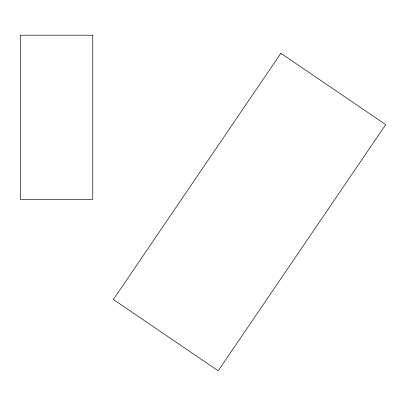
<?xml version="1.0" encoding="UTF-8"?>
<svg xmlns="http://www.w3.org/2000/svg" width="406" height="406" viewBox="0 0 406 406"><rect width="100%" height="100%" fill="white"/><g stroke="black" fill="none" stroke-linecap="round" stroke-linejoin="round"><path stroke-width="0.61" d="M280.861 53.298L113.36 299.471L218.2 370.805L385.7 124.632L280.861 53.298M92.756 35.195L20.3 35.195L20.3 199.376L92.756 199.376L92.756 35.195"/></g></svg>
